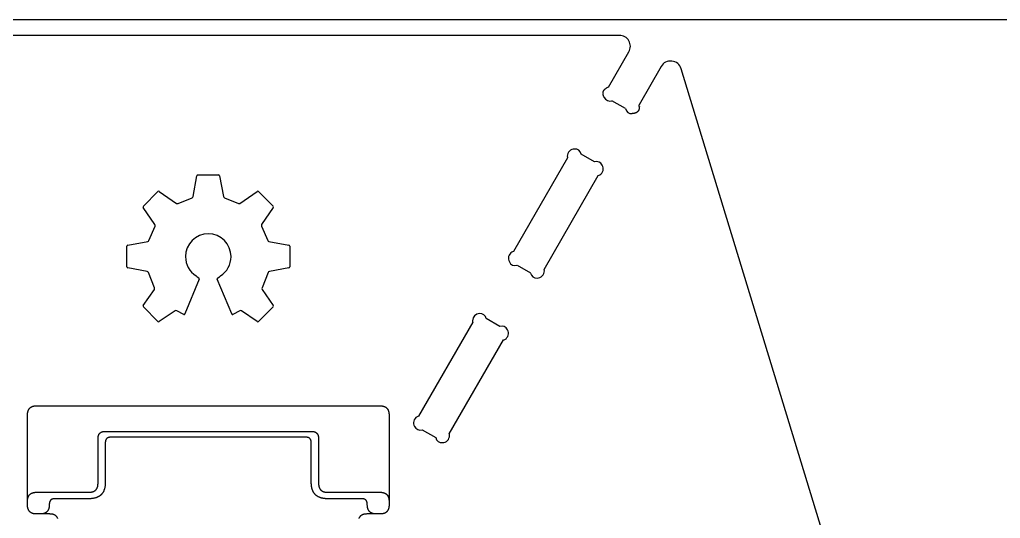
# Model space of a CAD drawing. Extents: x 0 to 2438, y 0 to 1220.
# Drawn here: x 1164 to 1705, y 945 to 1220 of the extents above; entities that cross this region are included whole.
import ezdxf

# ---------------------------------------------------------------- set-up
doc = ezdxf.new("R2010")
doc.units = 0
doc.header["$MEASUREMENT"] = 0
doc.layers.add('PROFILE_-_OUTSIDE', color=18, linetype='CONTINUOUS')

msp = doc.modelspace()

# ---------------------------------------------------------------- linework, layer by layer
at = {"layer": 'PROFILE_-_OUTSIDE', "color": 1}
msp.add_line((0, 1220), (2438, 1220), dxfattribs=at)
at = {"layer": 'PROFILE_-_OUTSIDE', "color": 18}
for p, q in [((1495.26, 1211.28), (1041.58, 1211.28)), ((1489.18, 1182.75), (1500.46, 1202.28)), ((1518.34, 1194.13), (1506.12, 1172.97)), ((1687.58, 674.51), (1529.27, 1192.89)), ((1498.67, 1170.98), (1491.17, 1175.3)), ((1211.58, 992.99), (1325.25, 992.99)), ((1207.58, 967.64), (1207.58, 988.99)), ((1329.25, 988.99), (1329.25, 967.64)), ((1207.58, 964.42), (1207.58, 967.64)), ((1329.25, 967.64), (1329.25, 964.42)), ((1173.68, 959.42), (1202.58, 959.42)), ((1334.25, 959.42), (1363.16, 959.42)), ((1168.68, 952.42), (1168.68, 954.42)), ((1368.16, 954.42), (1368.16, 952.42)), ((1180.93, 947.42), (1173.68, 947.42)), ((1363.16, 947.42), (1355.91, 947.42))]:
    msp.add_line(p, q, dxfattribs=at)
at = {"layer": 'PROFILE_-_OUTSIDE', "color": 30}
for p, q in [((1466.67, 1143.86), (1436.77, 1092.08)), ((1481.61, 1141.53), (1474.12, 1145.86)), ((1453.7, 1082.3), (1483.6, 1134.08)), ((1438.77, 1084.62), (1446.25, 1080.3)), ((1414.35, 1053.13), (1384.44, 1001.35)), ((1429.29, 1050.8), (1421.8, 1055.13)), ((1401.37, 991.57), (1431.28, 1043.36)), ((1386.44, 993.9), (1393.93, 989.57))]:
    msp.add_line(p, q, dxfattribs=at)
at = {"layer": 'PROFILE_-_OUTSIDE', "color": 5}
for p, q in [((1260.02, 1122.43), (1262.15, 1133.85)), ((1262.74, 1134.34), (1274.1, 1134.34)), ((1274.69, 1133.85), (1276.81, 1122.43)), ((1232.61, 1117.15), (1240.64, 1125.18)), ((1241.4, 1125.25), (1250.95, 1118.71)), ((1251.8, 1118.65), (1259.46, 1121.78)), ((1277.38, 1121.78), (1285.03, 1118.65)), ((1285.89, 1118.71), (1295.43, 1125.25)), ((1296.2, 1125.18), (1304.23, 1117.15)), ((1238.97, 1107.01), (1232.54, 1116.39)), ((1304.3, 1116.39), (1297.87, 1107.01)), ((1235.64, 1098.26), (1239.02, 1106.16)), ((1297.81, 1106.16), (1301.2, 1098.26)), ((1223.45, 1083.69), (1223.45, 1095.05)), ((1223.94, 1095.64), (1234.98, 1097.7)), ((1301.85, 1097.7), (1312.89, 1095.64)), ((1313.38, 1095.05), (1313.38, 1083.69)), ((1234.71, 1081.1), (1223.94, 1083.1)), ((1312.89, 1083.1), (1302.12, 1081.1)), ((1238.72, 1072.13), (1235.35, 1080.53)), ((1261.65, 1078.72), (1262.26, 1078.25)), ((1262.26, 1078.25), (1263.23, 1077.66)), ((1273.61, 1077.66), (1274.57, 1078.25)), ((1274.57, 1078.25), (1275.19, 1078.72)), ((1301.48, 1080.53), (1298.12, 1072.13)), ((1263.46, 1076.94), (1255.5, 1057.7)), ((1281.34, 1057.7), (1273.38, 1076.94)), ((1232.53, 1062.36), (1238.65, 1071.27)), ((1298.18, 1071.27), (1304.3, 1062.36)), ((1240.64, 1053.56), (1232.6, 1061.59)), ((1304.23, 1061.59), (1296.2, 1053.56)), ((1250.16, 1059.5), (1241.4, 1053.49)), ((1254.86, 1057.46), (1251, 1059.53)), ((1285.84, 1059.53), (1281.97, 1057.46)), ((1295.43, 1053.49), (1286.68, 1059.5)), ((1173.68, 1007.07), (1363.16, 1007.07)), ((1168.68, 952.42), (1168.68, 1002.07)), ((1368.16, 1002.07), (1368.16, 952.42)), ((1211.58, 986.74), (1211.58, 964.84)), ((1322.25, 989.74), (1214.58, 989.74)), ((1325.25, 964.84), (1325.25, 986.74)), ((1202.58, 955.84), (1183.68, 955.84)), ((1353.16, 955.84), (1334.25, 955.84)), ((1175.68, 947.42), (1173.68, 947.42)), ((1363.16, 947.42), (1361.16, 947.42))]:
    msp.add_line(p, q, dxfattribs=at)
at = {"layer": 'PROFILE_-_OUTSIDE', "color": 18}
for points in [[(1486.94, 1177.11), (1486.82, 1177.32), (1486.72, 1177.53), (1486.67, 1177.63), (1486.62, 1177.73), (1486.58, 1177.84), (1486.53, 1177.94), (1486.5, 1178.04), (1486.46, 1178.14), (1486.43, 1178.24), (1486.39, 1178.33), (1486.37, 1178.43), (1486.34, 1178.53), (1486.32, 1178.62), (1486.3, 1178.72), (1486.28, 1178.82), (1486.26, 1178.91), (1486.25, 1179), (1486.24, 1179.1), (1486.23, 1179.19), (1486.23, 1179.28), (1486.22, 1179.37), (1486.22, 1179.46), (1486.23, 1179.55), (1486.23, 1179.64), (1486.24, 1179.72), (1486.25, 1179.81), (1486.26, 1179.9), (1486.28, 1179.98), (1486.3, 1180.07), (1486.32, 1180.15), (1486.34, 1180.24), (1486.37, 1180.32), (1486.4, 1180.4), (1486.43, 1180.48), (1486.46, 1180.56), (1486.5, 1180.64), (1486.54, 1180.72), (1486.58, 1180.8), (1486.63, 1180.88), (1486.68, 1180.96), (1486.73, 1181.03), (1486.78, 1181.11), (1486.83, 1181.18), (1486.89, 1181.26), (1486.95, 1181.33), (1487.01, 1181.4), (1487.08, 1181.48), (1487.15, 1181.55), (1487.22, 1181.62), (1487.29, 1181.69), (1487.37, 1181.76), (1487.45, 1181.83), (1487.53, 1181.89), (1487.61, 1181.96), (1487.7, 1182.03), (1487.79, 1182.09), (1487.88, 1182.16), (1487.98, 1182.22), (1488.17, 1182.35), (1488.38, 1182.48)], [(1506.27, 1172.15), (1506.27, 1171.9), (1506.26, 1171.67), (1506.25, 1171.56), (1506.24, 1171.44), (1506.23, 1171.33), (1506.21, 1171.22), (1506.2, 1171.12), (1506.18, 1171.01), (1506.16, 1170.91), (1506.13, 1170.81), (1506.11, 1170.71), (1506.08, 1170.61), (1506.06, 1170.52), (1506.03, 1170.43), (1506, 1170.34), (1505.96, 1170.25), (1505.93, 1170.16), (1505.89, 1170.07), (1505.85, 1169.99), (1505.81, 1169.91), (1505.77, 1169.83), (1505.72, 1169.75), (1505.67, 1169.68), (1505.62, 1169.6), (1505.57, 1169.53), (1505.52, 1169.46), (1505.47, 1169.39), (1505.41, 1169.33), (1505.35, 1169.26), (1505.29, 1169.2), (1505.23, 1169.14), (1505.16, 1169.08), (1505.1, 1169.02), (1505.03, 1168.97), (1504.96, 1168.92), (1504.89, 1168.86), (1504.81, 1168.82), (1504.74, 1168.77), (1504.66, 1168.72), (1504.58, 1168.68), (1504.5, 1168.64), (1504.42, 1168.6), (1504.33, 1168.56), (1504.24, 1168.53), (1504.15, 1168.49), (1504.06, 1168.46), (1503.97, 1168.43), (1503.87, 1168.4), (1503.78, 1168.38), (1503.68, 1168.35), (1503.58, 1168.33), (1503.48, 1168.31), (1503.37, 1168.29), (1503.26, 1168.28), (1503.16, 1168.26), (1503.05, 1168.25), (1502.93, 1168.24), (1502.82, 1168.23), (1502.59, 1168.22), (1502.34, 1168.22)], [(1207.58, 988.99), (1207.59, 989.24), (1207.6, 989.47), (1207.61, 989.59), (1207.62, 989.7), (1207.63, 989.82), (1207.65, 989.93), (1207.66, 990.03), (1207.68, 990.14), (1207.7, 990.25), (1207.72, 990.35), (1207.75, 990.45), (1207.78, 990.55), (1207.8, 990.64), (1207.83, 990.74), (1207.87, 990.83), (1207.9, 990.92), (1207.94, 991.01), (1207.97, 991.1), (1208.01, 991.18), (1208.06, 991.27), (1208.1, 991.35), (1208.15, 991.43), (1208.19, 991.5), (1208.24, 991.58), (1208.3, 991.65), (1208.35, 991.72), (1208.41, 991.79), (1208.46, 991.86), (1208.52, 991.93), (1208.58, 991.99), (1208.65, 992.05), (1208.71, 992.11), (1208.78, 992.17), (1208.85, 992.22), (1208.92, 992.28), (1208.99, 992.33), (1209.07, 992.38), (1209.15, 992.43), (1209.23, 992.47), (1209.31, 992.52), (1209.39, 992.56), (1209.47, 992.6), (1209.56, 992.64), (1209.65, 992.67), (1209.74, 992.71), (1209.83, 992.74), (1209.93, 992.77), (1210.03, 992.8), (1210.12, 992.82), (1210.22, 992.85), (1210.33, 992.87), (1210.43, 992.89), (1210.54, 992.91), (1210.65, 992.93), (1210.76, 992.94), (1210.87, 992.95), (1210.98, 992.96), (1211.1, 992.97), (1211.34, 992.98), (1211.58, 992.99)], [(1325.25, 992.99), (1325.5, 992.98), (1325.74, 992.97), (1325.85, 992.96), (1325.97, 992.95), (1326.08, 992.94), (1326.19, 992.93), (1326.3, 992.91), (1326.41, 992.89), (1326.51, 992.87), (1326.61, 992.85), (1326.71, 992.82), (1326.81, 992.8), (1326.91, 992.77), (1327, 992.74), (1327.1, 992.71), (1327.19, 992.67), (1327.28, 992.64), (1327.36, 992.6), (1327.45, 992.56), (1327.53, 992.52), (1327.61, 992.47), (1327.69, 992.43), (1327.77, 992.38), (1327.84, 992.33), (1327.92, 992.28), (1327.99, 992.22), (1328.06, 992.17), (1328.12, 992.11), (1328.19, 992.05), (1328.25, 991.99), (1328.31, 991.93), (1328.37, 991.86), (1328.43, 991.79), (1328.49, 991.72), (1328.54, 991.65), (1328.59, 991.58), (1328.64, 991.5), (1328.69, 991.43), (1328.74, 991.35), (1328.78, 991.27), (1328.82, 991.18), (1328.86, 991.1), (1328.9, 991.01), (1328.94, 990.92), (1328.97, 990.83), (1329, 990.74), (1329.03, 990.64), (1329.06, 990.55), (1329.09, 990.45), (1329.11, 990.35), (1329.13, 990.25), (1329.16, 990.14), (1329.17, 990.03), (1329.19, 989.93), (1329.2, 989.82), (1329.22, 989.7), (1329.23, 989.59), (1329.24, 989.47), (1329.25, 989.24), (1329.25, 988.99)], [(1202.58, 959.42), (1202.89, 959.42), (1203.19, 959.44), (1203.33, 959.45), (1203.48, 959.46), (1203.62, 959.48), (1203.76, 959.5), (1203.89, 959.52), (1204.02, 959.54), (1204.16, 959.57), (1204.28, 959.59), (1204.41, 959.62), (1204.53, 959.66), (1204.65, 959.69), (1204.77, 959.73), (1204.89, 959.77), (1205, 959.81), (1205.11, 959.86), (1205.22, 959.91), (1205.33, 959.96), (1205.43, 960.01), (1205.53, 960.06), (1205.63, 960.12), (1205.73, 960.18), (1205.82, 960.24), (1205.91, 960.31), (1206, 960.37), (1206.09, 960.44), (1206.17, 960.52), (1206.25, 960.59), (1206.33, 960.67), (1206.41, 960.75), (1206.49, 960.83), (1206.56, 960.91), (1206.63, 961), (1206.69, 961.09), (1206.76, 961.18), (1206.82, 961.27), (1206.88, 961.37), (1206.94, 961.47), (1206.99, 961.57), (1207.05, 961.67), (1207.1, 961.78), (1207.14, 961.89), (1207.19, 962), (1207.23, 962.11), (1207.27, 962.23), (1207.31, 962.35), (1207.34, 962.47), (1207.38, 962.59), (1207.41, 962.72), (1207.44, 962.85), (1207.46, 962.98), (1207.49, 963.11), (1207.51, 963.25), (1207.52, 963.38), (1207.54, 963.52), (1207.55, 963.67), (1207.56, 963.81), (1207.58, 964.11), (1207.58, 964.42)], [(1329.25, 964.42), (1329.26, 964.11), (1329.27, 963.81), (1329.28, 963.67), (1329.3, 963.52), (1329.31, 963.38), (1329.33, 963.25), (1329.35, 963.11), (1329.37, 962.98), (1329.4, 962.85), (1329.43, 962.72), (1329.46, 962.59), (1329.49, 962.47), (1329.53, 962.35), (1329.57, 962.23), (1329.61, 962.11), (1329.65, 962), (1329.69, 961.89), (1329.74, 961.78), (1329.79, 961.67), (1329.84, 961.57), (1329.9, 961.47), (1329.96, 961.37), (1330.02, 961.27), (1330.08, 961.18), (1330.14, 961.09), (1330.21, 961), (1330.28, 960.91), (1330.35, 960.83), (1330.43, 960.75), (1330.5, 960.67), (1330.58, 960.59), (1330.66, 960.52), (1330.75, 960.44), (1330.83, 960.37), (1330.92, 960.31), (1331.02, 960.24), (1331.11, 960.18), (1331.21, 960.12), (1331.3, 960.06), (1331.41, 960.01), (1331.51, 959.96), (1331.62, 959.91), (1331.72, 959.86), (1331.84, 959.81), (1331.95, 959.77), (1332.07, 959.73), (1332.18, 959.69), (1332.3, 959.66), (1332.43, 959.62), (1332.55, 959.59), (1332.68, 959.57), (1332.81, 959.54), (1332.95, 959.52), (1333.08, 959.5), (1333.22, 959.48), (1333.36, 959.46), (1333.5, 959.45), (1333.65, 959.44), (1333.95, 959.42), (1334.25, 959.42)], [(1168.68, 954.42), (1168.68, 954.73), (1168.7, 955.02), (1168.71, 955.17), (1168.72, 955.31), (1168.74, 955.45), (1168.75, 955.59), (1168.78, 955.73), (1168.8, 955.86), (1168.82, 955.99), (1168.85, 956.12), (1168.88, 956.24), (1168.92, 956.37), (1168.95, 956.49), (1168.99, 956.61), (1169.03, 956.72), (1169.07, 956.83), (1169.12, 956.95), (1169.17, 957.05), (1169.22, 957.16), (1169.27, 957.26), (1169.32, 957.37), (1169.38, 957.46), (1169.44, 957.56), (1169.5, 957.66), (1169.57, 957.75), (1169.63, 957.84), (1169.7, 957.92), (1169.78, 958.01), (1169.85, 958.09), (1169.93, 958.17), (1170.01, 958.24), (1170.09, 958.32), (1170.17, 958.39), (1170.26, 958.46), (1170.35, 958.53), (1170.44, 958.59), (1170.53, 958.65), (1170.63, 958.71), (1170.73, 958.77), (1170.83, 958.83), (1170.93, 958.88), (1171.04, 958.93), (1171.15, 958.98), (1171.26, 959.02), (1171.37, 959.07), (1171.49, 959.11), (1171.61, 959.14), (1171.73, 959.18), (1171.85, 959.21), (1171.98, 959.24), (1172.11, 959.27), (1172.24, 959.3), (1172.37, 959.32), (1172.51, 959.34), (1172.64, 959.36), (1172.78, 959.37), (1172.93, 959.39), (1173.07, 959.4), (1173.37, 959.41), (1173.68, 959.42)], [(1363.16, 959.42), (1363.47, 959.41), (1363.77, 959.4), (1363.91, 959.39), (1364.05, 959.37), (1364.19, 959.36), (1364.33, 959.34), (1364.47, 959.32), (1364.6, 959.3), (1364.73, 959.27), (1364.86, 959.24), (1364.98, 959.21), (1365.11, 959.18), (1365.23, 959.14), (1365.35, 959.11), (1365.46, 959.07), (1365.58, 959.02), (1365.69, 958.98), (1365.8, 958.93), (1365.9, 958.88), (1366.01, 958.83), (1366.11, 958.77), (1366.21, 958.71), (1366.3, 958.65), (1366.4, 958.59), (1366.49, 958.53), (1366.58, 958.46), (1366.66, 958.39), (1366.75, 958.32), (1366.83, 958.24), (1366.91, 958.17), (1366.99, 958.09), (1367.06, 958.01), (1367.13, 957.92), (1367.2, 957.84), (1367.27, 957.75), (1367.33, 957.66), (1367.4, 957.56), (1367.46, 957.46), (1367.51, 957.37), (1367.57, 957.26), (1367.62, 957.16), (1367.67, 957.05), (1367.72, 956.95), (1367.76, 956.83), (1367.81, 956.72), (1367.85, 956.61), (1367.89, 956.49), (1367.92, 956.37), (1367.95, 956.24), (1367.98, 956.12), (1368.01, 955.99), (1368.04, 955.86), (1368.06, 955.73), (1368.08, 955.59), (1368.1, 955.45), (1368.12, 955.31), (1368.13, 955.17), (1368.14, 955.02), (1368.16, 954.73), (1368.16, 954.42)], [(1173.68, 947.42), (1173.37, 947.42), (1173.07, 947.44), (1172.93, 947.45), (1172.78, 947.46), (1172.64, 947.48), (1172.51, 947.5), (1172.37, 947.52), (1172.24, 947.54), (1172.11, 947.57), (1171.98, 947.59), (1171.85, 947.62), (1171.73, 947.66), (1171.61, 947.69), (1171.49, 947.73), (1171.37, 947.77), (1171.26, 947.81), (1171.15, 947.86), (1171.04, 947.91), (1170.93, 947.96), (1170.83, 948.01), (1170.73, 948.06), (1170.63, 948.12), (1170.53, 948.18), (1170.44, 948.24), (1170.35, 948.31), (1170.26, 948.37), (1170.17, 948.44), (1170.09, 948.52), (1170.01, 948.59), (1169.93, 948.67), (1169.85, 948.75), (1169.78, 948.83), (1169.7, 948.91), (1169.63, 949), (1169.57, 949.09), (1169.5, 949.18), (1169.44, 949.27), (1169.38, 949.37), (1169.32, 949.47), (1169.27, 949.57), (1169.22, 949.67), (1169.17, 949.78), (1169.12, 949.89), (1169.07, 950), (1169.03, 950.11), (1168.99, 950.23), (1168.95, 950.35), (1168.92, 950.47), (1168.88, 950.59), (1168.85, 950.72), (1168.82, 950.85), (1168.8, 950.98), (1168.78, 951.11), (1168.75, 951.25), (1168.74, 951.38), (1168.72, 951.52), (1168.71, 951.67), (1168.7, 951.81), (1168.68, 952.11), (1168.68, 952.42)], [(1185.36, 944.93), (1185.32, 945.04), (1185.27, 945.14), (1185.22, 945.24), (1185.17, 945.34), (1185.12, 945.44), (1185.07, 945.54), (1185.01, 945.63), (1184.95, 945.72), (1184.89, 945.81), (1184.82, 945.89), (1184.75, 945.98), (1184.69, 946.06), (1184.61, 946.14), (1184.54, 946.21), (1184.46, 946.29), (1184.38, 946.36), (1184.3, 946.43), (1184.22, 946.5), (1184.13, 946.56), (1184.05, 946.62), (1183.96, 946.68), (1183.86, 946.74), (1183.77, 946.8), (1183.67, 946.85), (1183.57, 946.9), (1183.47, 946.95), (1183.36, 946.99), (1183.26, 947.04), (1183.15, 947.08), (1183.04, 947.12), (1182.92, 947.15), (1182.8, 947.19), (1182.69, 947.22), (1182.57, 947.25), (1182.44, 947.28), (1182.32, 947.3), (1182.19, 947.32), (1182.06, 947.34), (1181.92, 947.36), (1181.79, 947.38), (1181.65, 947.39), (1181.51, 947.4), (1181.23, 947.41), (1180.93, 947.42)], [(1355.91, 947.42), (1355.61, 947.41), (1355.32, 947.4), (1355.18, 947.39), (1355.05, 947.38), (1354.91, 947.36), (1354.78, 947.34), (1354.65, 947.32), (1354.52, 947.3), (1354.39, 947.28), (1354.27, 947.25), (1354.15, 947.22), (1354.03, 947.19), (1353.92, 947.15), (1353.8, 947.12), (1353.69, 947.08), (1353.58, 947.04), (1353.47, 946.99), (1353.37, 946.95), (1353.27, 946.9), (1353.17, 946.85), (1353.07, 946.8), (1352.97, 946.74), (1352.88, 946.68), (1352.79, 946.62), (1352.7, 946.56), (1352.62, 946.5), (1352.53, 946.43), (1352.45, 946.36), (1352.37, 946.29), (1352.3, 946.21), (1352.22, 946.14), (1352.15, 946.06), (1352.08, 945.98), (1352.02, 945.89), (1351.95, 945.81), (1351.89, 945.72), (1351.83, 945.63), (1351.77, 945.54), (1351.72, 945.44), (1351.66, 945.34), (1351.61, 945.24), (1351.56, 945.14), (1351.52, 945.04), (1351.47, 944.93)], [(1368.16, 952.42), (1368.16, 952.11), (1368.14, 951.81), (1368.13, 951.67), (1368.12, 951.52), (1368.1, 951.38), (1368.08, 951.25), (1368.06, 951.11), (1368.04, 950.98), (1368.01, 950.85), (1367.98, 950.72), (1367.95, 950.59), (1367.92, 950.47), (1367.89, 950.35), (1367.85, 950.23), (1367.81, 950.11), (1367.76, 950), (1367.72, 949.89), (1367.67, 949.78), (1367.62, 949.67), (1367.57, 949.57), (1367.51, 949.47), (1367.46, 949.37), (1367.4, 949.27), (1367.33, 949.18), (1367.27, 949.09), (1367.2, 949), (1367.13, 948.91), (1367.06, 948.83), (1366.99, 948.75), (1366.91, 948.67), (1366.83, 948.59), (1366.75, 948.52), (1366.66, 948.44), (1366.58, 948.37), (1366.49, 948.31), (1366.4, 948.24), (1366.3, 948.18), (1366.21, 948.12), (1366.11, 948.06), (1366.01, 948.01), (1365.9, 947.96), (1365.8, 947.91), (1365.69, 947.86), (1365.58, 947.81), (1365.46, 947.77), (1365.35, 947.73), (1365.23, 947.69), (1365.11, 947.66), (1364.98, 947.62), (1364.86, 947.59), (1364.73, 947.57), (1364.6, 947.54), (1364.47, 947.52), (1364.33, 947.5), (1364.19, 947.48), (1364.05, 947.46), (1363.91, 947.45), (1363.77, 947.44), (1363.47, 947.42), (1363.16, 947.42)]]:
    msp.add_lwpolyline(points, dxfattribs=at)
at = {"layer": 'PROFILE_-_OUTSIDE', "color": 5}
for points in [[(1168.68, 1002.07), (1168.68, 1002.38), (1168.7, 1002.68), (1168.71, 1002.82), (1168.72, 1002.96), (1168.74, 1003.1), (1168.75, 1003.24), (1168.78, 1003.38), (1168.8, 1003.51), (1168.82, 1003.64), (1168.85, 1003.77), (1168.88, 1003.89), (1168.92, 1004.02), (1168.95, 1004.14), (1168.99, 1004.26), (1169.03, 1004.37), (1169.07, 1004.49), (1169.12, 1004.6), (1169.17, 1004.71), (1169.22, 1004.81), (1169.27, 1004.92), (1169.32, 1005.02), (1169.38, 1005.12), (1169.44, 1005.21), (1169.5, 1005.31), (1169.57, 1005.4), (1169.63, 1005.49), (1169.7, 1005.57), (1169.78, 1005.66), (1169.85, 1005.74), (1169.93, 1005.82), (1170.01, 1005.9), (1170.09, 1005.97), (1170.17, 1006.04), (1170.26, 1006.11), (1170.35, 1006.18), (1170.44, 1006.24), (1170.53, 1006.31), (1170.63, 1006.37), (1170.73, 1006.42), (1170.83, 1006.48), (1170.93, 1006.53), (1171.04, 1006.58), (1171.15, 1006.63), (1171.26, 1006.67), (1171.37, 1006.72), (1171.49, 1006.76), (1171.61, 1006.8), (1171.73, 1006.83), (1171.85, 1006.86), (1171.98, 1006.89), (1172.11, 1006.92), (1172.24, 1006.95), (1172.37, 1006.97), (1172.51, 1006.99), (1172.64, 1007.01), (1172.78, 1007.03), (1172.93, 1007.04), (1173.07, 1007.05), (1173.37, 1007.07), (1173.68, 1007.07)], [(1363.16, 1007.07), (1363.47, 1007.07), (1363.77, 1007.05), (1363.91, 1007.04), (1364.05, 1007.03), (1364.19, 1007.01), (1364.33, 1006.99), (1364.47, 1006.97), (1364.6, 1006.95), (1364.73, 1006.92), (1364.86, 1006.89), (1364.98, 1006.86), (1365.11, 1006.83), (1365.23, 1006.8), (1365.35, 1006.76), (1365.46, 1006.72), (1365.58, 1006.67), (1365.69, 1006.63), (1365.8, 1006.58), (1365.9, 1006.53), (1366.01, 1006.48), (1366.11, 1006.42), (1366.21, 1006.37), (1366.3, 1006.31), (1366.4, 1006.24), (1366.49, 1006.18), (1366.58, 1006.11), (1366.66, 1006.04), (1366.75, 1005.97), (1366.83, 1005.9), (1366.91, 1005.82), (1366.99, 1005.74), (1367.06, 1005.66), (1367.13, 1005.57), (1367.2, 1005.49), (1367.27, 1005.4), (1367.33, 1005.31), (1367.4, 1005.21), (1367.46, 1005.12), (1367.51, 1005.02), (1367.57, 1004.92), (1367.62, 1004.81), (1367.67, 1004.71), (1367.72, 1004.6), (1367.76, 1004.49), (1367.81, 1004.37), (1367.85, 1004.26), (1367.89, 1004.14), (1367.92, 1004.02), (1367.95, 1003.89), (1367.98, 1003.77), (1368.01, 1003.64), (1368.04, 1003.51), (1368.06, 1003.38), (1368.08, 1003.24), (1368.1, 1003.1), (1368.12, 1002.96), (1368.13, 1002.82), (1368.14, 1002.68), (1368.16, 1002.38), (1368.16, 1002.07)], [(1214.58, 989.74), (1214.4, 989.74), (1214.22, 989.73), (1214.13, 989.73), (1214.05, 989.72), (1213.96, 989.71), (1213.88, 989.7), (1213.8, 989.68), (1213.72, 989.67), (1213.64, 989.66), (1213.56, 989.64), (1213.49, 989.62), (1213.42, 989.6), (1213.34, 989.58), (1213.27, 989.56), (1213.2, 989.53), (1213.13, 989.51), (1213.07, 989.48), (1213, 989.45), (1212.94, 989.42), (1212.88, 989.39), (1212.82, 989.36), (1212.76, 989.32), (1212.7, 989.29), (1212.64, 989.25), (1212.59, 989.21), (1212.53, 989.17), (1212.48, 989.13), (1212.43, 989.08), (1212.38, 989.04), (1212.33, 988.99), (1212.29, 988.95), (1212.24, 988.9), (1212.2, 988.85), (1212.16, 988.79), (1212.12, 988.74), (1212.08, 988.69), (1212.04, 988.63), (1212.01, 988.57), (1211.97, 988.51), (1211.94, 988.45), (1211.91, 988.39), (1211.88, 988.33), (1211.85, 988.26), (1211.82, 988.19), (1211.8, 988.13), (1211.77, 988.06), (1211.75, 987.99), (1211.73, 987.91), (1211.71, 987.84), (1211.69, 987.76), (1211.67, 987.69), (1211.66, 987.61), (1211.64, 987.53), (1211.63, 987.45), (1211.62, 987.36), (1211.61, 987.28), (1211.6, 987.19), (1211.6, 987.11), (1211.59, 986.93), (1211.58, 986.74)], [(1325.25, 986.74), (1325.25, 986.93), (1325.24, 987.11), (1325.23, 987.19), (1325.23, 987.28), (1325.22, 987.36), (1325.21, 987.45), (1325.19, 987.53), (1325.18, 987.61), (1325.16, 987.69), (1325.15, 987.76), (1325.13, 987.84), (1325.11, 987.91), (1325.09, 987.99), (1325.07, 988.06), (1325.04, 988.13), (1325.02, 988.19), (1324.99, 988.26), (1324.96, 988.33), (1324.93, 988.39), (1324.9, 988.45), (1324.87, 988.51), (1324.83, 988.57), (1324.8, 988.63), (1324.76, 988.69), (1324.72, 988.74), (1324.68, 988.79), (1324.64, 988.85), (1324.59, 988.9), (1324.55, 988.95), (1324.5, 988.99), (1324.46, 989.04), (1324.41, 989.08), (1324.36, 989.13), (1324.3, 989.17), (1324.25, 989.21), (1324.2, 989.25), (1324.14, 989.29), (1324.08, 989.32), (1324.02, 989.36), (1323.96, 989.39), (1323.9, 989.42), (1323.83, 989.45), (1323.77, 989.48), (1323.7, 989.51), (1323.64, 989.53), (1323.57, 989.56), (1323.49, 989.58), (1323.42, 989.6), (1323.35, 989.62), (1323.27, 989.64), (1323.2, 989.66), (1323.12, 989.67), (1323.04, 989.68), (1322.96, 989.7), (1322.87, 989.71), (1322.79, 989.72), (1322.7, 989.73), (1322.62, 989.73), (1322.44, 989.74), (1322.25, 989.74)], [(1211.58, 964.84), (1211.58, 964.28), (1211.55, 963.75), (1211.53, 963.49), (1211.51, 963.23), (1211.48, 962.98), (1211.44, 962.73), (1211.41, 962.49), (1211.36, 962.25), (1211.32, 962.01), (1211.27, 961.78), (1211.21, 961.55), (1211.15, 961.33), (1211.09, 961.11), (1211.02, 960.9), (1210.95, 960.69), (1210.87, 960.49), (1210.79, 960.29), (1210.71, 960.09), (1210.62, 959.9), (1210.52, 959.71), (1210.42, 959.53), (1210.32, 959.35), (1210.21, 959.18), (1210.1, 959.01), (1209.98, 958.85), (1209.86, 958.69), (1209.74, 958.53), (1209.61, 958.38), (1209.47, 958.23), (1209.33, 958.09), (1209.19, 957.95), (1209.04, 957.82), (1208.89, 957.69), (1208.74, 957.56), (1208.58, 957.44), (1208.41, 957.32), (1208.24, 957.21), (1208.07, 957.1), (1207.89, 957), (1207.71, 956.9), (1207.52, 956.81), (1207.33, 956.72), (1207.13, 956.63), (1206.93, 956.55), (1206.73, 956.47), (1206.52, 956.4), (1206.31, 956.33), (1206.09, 956.27), (1205.87, 956.21), (1205.64, 956.16), (1205.41, 956.1), (1205.18, 956.06), (1204.94, 956.02), (1204.69, 955.98), (1204.45, 955.95), (1204.19, 955.92), (1203.94, 955.89), (1203.67, 955.87), (1203.14, 955.85), (1202.58, 955.84)], [(1334.25, 955.84), (1333.7, 955.85), (1333.16, 955.87), (1332.9, 955.89), (1332.64, 955.92), (1332.39, 955.95), (1332.14, 955.98), (1331.9, 956.02), (1331.66, 956.06), (1331.42, 956.1), (1331.19, 956.16), (1330.97, 956.21), (1330.75, 956.27), (1330.53, 956.33), (1330.32, 956.4), (1330.11, 956.47), (1329.9, 956.55), (1329.7, 956.63), (1329.51, 956.72), (1329.32, 956.81), (1329.13, 956.9), (1328.95, 957), (1328.77, 957.1), (1328.6, 957.21), (1328.43, 957.32), (1328.26, 957.44), (1328.1, 957.56), (1327.94, 957.69), (1327.79, 957.82), (1327.65, 957.95), (1327.5, 958.09), (1327.36, 958.23), (1327.23, 958.38), (1327.1, 958.53), (1326.98, 958.69), (1326.85, 958.85), (1326.74, 959.01), (1326.63, 959.18), (1326.52, 959.35), (1326.42, 959.53), (1326.32, 959.71), (1326.22, 959.9), (1326.13, 960.09), (1326.05, 960.29), (1325.96, 960.49), (1325.89, 960.69), (1325.82, 960.9), (1325.75, 961.11), (1325.68, 961.33), (1325.62, 961.55), (1325.57, 961.78), (1325.52, 962.01), (1325.47, 962.25), (1325.43, 962.49), (1325.39, 962.73), (1325.36, 962.98), (1325.33, 963.23), (1325.31, 963.49), (1325.29, 963.75), (1325.26, 964.28), (1325.25, 964.84)], [(1180.68, 952.63), (1180.67, 952.31), (1180.66, 952), (1180.65, 951.85), (1180.63, 951.7), (1180.62, 951.55), (1180.6, 951.41), (1180.58, 951.27), (1180.55, 951.13), (1180.53, 950.99), (1180.5, 950.86), (1180.47, 950.73), (1180.44, 950.6), (1180.4, 950.47), (1180.36, 950.35), (1180.32, 950.23), (1180.28, 950.11), (1180.24, 949.99), (1180.19, 949.88), (1180.14, 949.77), (1180.09, 949.66), (1180.03, 949.56), (1179.97, 949.45), (1179.91, 949.35), (1179.85, 949.25), (1179.79, 949.16), (1179.72, 949.07), (1179.65, 948.98), (1179.58, 948.89), (1179.5, 948.8), (1179.43, 948.72), (1179.35, 948.64), (1179.27, 948.56), (1179.18, 948.49), (1179.09, 948.42), (1179.01, 948.35), (1178.91, 948.28), (1178.82, 948.21), (1178.72, 948.15), (1178.63, 948.09), (1178.52, 948.03), (1178.42, 947.98), (1178.31, 947.93), (1178.21, 947.88), (1178.09, 947.83), (1177.98, 947.79), (1177.86, 947.74), (1177.75, 947.7), (1177.63, 947.67), (1177.5, 947.63), (1177.38, 947.6), (1177.25, 947.57), (1177.12, 947.54), (1176.98, 947.52), (1176.85, 947.5), (1176.71, 947.48), (1176.57, 947.46), (1176.43, 947.45), (1176.28, 947.44), (1176.13, 947.43), (1175.98, 947.42), (1175.68, 947.42)], [(1183.68, 955.84), (1183.49, 955.84), (1183.4, 955.83), (1183.31, 955.83), (1183.23, 955.82), (1183.14, 955.81), (1183.06, 955.8), (1182.97, 955.79), (1182.89, 955.78), (1182.81, 955.76), (1182.73, 955.74), (1182.66, 955.73), (1182.58, 955.71), (1182.51, 955.69), (1182.44, 955.66), (1182.36, 955.64), (1182.29, 955.61), (1182.23, 955.58), (1182.16, 955.56), (1182.09, 955.53), (1182.03, 955.49), (1181.97, 955.46), (1181.91, 955.42), (1181.85, 955.39), (1181.79, 955.35), (1181.73, 955.31), (1181.68, 955.27), (1181.63, 955.22), (1181.57, 955.18), (1181.52, 955.13), (1181.47, 955.09), (1181.43, 955.04), (1181.38, 954.99), (1181.34, 954.93), (1181.29, 954.88), (1181.25, 954.82), (1181.21, 954.77), (1181.17, 954.71), (1181.13, 954.65), (1181.1, 954.58), (1181.06, 954.52), (1181.03, 954.46), (1181, 954.39), (1180.97, 954.32), (1180.94, 954.25), (1180.91, 954.18), (1180.89, 954.11), (1180.86, 954.03), (1180.84, 953.96), (1180.82, 953.88), (1180.8, 953.8), (1180.78, 953.72), (1180.77, 953.64), (1180.75, 953.55), (1180.74, 953.47), (1180.72, 953.38), (1180.71, 953.29), (1180.7, 953.2), (1180.69, 953.02), (1180.68, 952.83), (1180.68, 952.63)], [(1356.16, 952.63), (1356.16, 952.83), (1356.15, 953.02), (1356.13, 953.2), (1356.12, 953.29), (1356.11, 953.38), (1356.1, 953.47), (1356.09, 953.55), (1356.07, 953.64), (1356.05, 953.72), (1356.04, 953.8), (1356.02, 953.88), (1356, 953.96), (1355.97, 954.03), (1355.95, 954.11), (1355.92, 954.18), (1355.9, 954.25), (1355.87, 954.32), (1355.84, 954.39), (1355.81, 954.46), (1355.77, 954.52), (1355.74, 954.58), (1355.7, 954.65), (1355.66, 954.71), (1355.63, 954.77), (1355.59, 954.82), (1355.54, 954.88), (1355.5, 954.93), (1355.46, 954.99), (1355.41, 955.04), (1355.36, 955.09), (1355.31, 955.13), (1355.26, 955.18), (1355.21, 955.22), (1355.16, 955.27), (1355.1, 955.31), (1355.05, 955.35), (1354.99, 955.39), (1354.93, 955.42), (1354.87, 955.46), (1354.81, 955.49), (1354.74, 955.53), (1354.68, 955.56), (1354.61, 955.58), (1354.54, 955.61), (1354.47, 955.64), (1354.4, 955.66), (1354.33, 955.69), (1354.25, 955.71), (1354.18, 955.73), (1354.1, 955.74), (1354.02, 955.76), (1353.94, 955.78), (1353.86, 955.79), (1353.78, 955.8), (1353.7, 955.81), (1353.61, 955.82), (1353.52, 955.83), (1353.43, 955.83), (1353.34, 955.84), (1353.16, 955.84)], [(1361.16, 947.42), (1360.85, 947.42), (1360.7, 947.43), (1360.55, 947.44), (1360.41, 947.45), (1360.27, 947.46), (1360.13, 947.48), (1359.99, 947.5), (1359.85, 947.52), (1359.72, 947.54), (1359.59, 947.57), (1359.46, 947.6), (1359.33, 947.63), (1359.21, 947.67), (1359.09, 947.7), (1358.97, 947.74), (1358.86, 947.79), (1358.74, 947.83), (1358.63, 947.88), (1358.52, 947.93), (1358.42, 947.98), (1358.31, 948.03), (1358.21, 948.09), (1358.11, 948.15), (1358.02, 948.21), (1357.92, 948.28), (1357.83, 948.35), (1357.74, 948.42), (1357.66, 948.49), (1357.57, 948.56), (1357.49, 948.64), (1357.41, 948.72), (1357.33, 948.8), (1357.26, 948.89), (1357.19, 948.98), (1357.12, 949.07), (1357.05, 949.16), (1356.99, 949.25), (1356.92, 949.35), (1356.86, 949.45), (1356.81, 949.56), (1356.75, 949.66), (1356.7, 949.77), (1356.65, 949.88), (1356.6, 949.99), (1356.56, 950.11), (1356.51, 950.23), (1356.47, 950.35), (1356.43, 950.47), (1356.4, 950.6), (1356.37, 950.73), (1356.34, 950.86), (1356.31, 950.99), (1356.28, 951.13), (1356.26, 951.27), (1356.24, 951.41), (1356.22, 951.55), (1356.2, 951.7), (1356.19, 951.85), (1356.18, 952), (1356.16, 952.31), (1356.16, 952.63)], [(1173.68, 947.42), (1173.37, 947.42), (1173.07, 947.44), (1172.93, 947.45), (1172.78, 947.46), (1172.64, 947.48), (1172.51, 947.5), (1172.37, 947.52), (1172.24, 947.54), (1172.11, 947.57), (1171.98, 947.59), (1171.85, 947.62), (1171.73, 947.66), (1171.61, 947.69), (1171.49, 947.73), (1171.37, 947.77), (1171.26, 947.81), (1171.15, 947.86), (1171.04, 947.91), (1170.93, 947.96), (1170.83, 948.01), (1170.73, 948.06), (1170.63, 948.12), (1170.53, 948.18), (1170.44, 948.24), (1170.35, 948.31), (1170.26, 948.37), (1170.17, 948.44), (1170.09, 948.52), (1170.01, 948.59), (1169.93, 948.67), (1169.85, 948.75), (1169.78, 948.83), (1169.7, 948.91), (1169.63, 949), (1169.57, 949.09), (1169.5, 949.18), (1169.44, 949.27), (1169.38, 949.37), (1169.32, 949.47), (1169.27, 949.57), (1169.22, 949.67), (1169.17, 949.78), (1169.12, 949.89), (1169.07, 950), (1169.03, 950.11), (1168.99, 950.23), (1168.95, 950.35), (1168.92, 950.47), (1168.88, 950.59), (1168.85, 950.72), (1168.82, 950.85), (1168.8, 950.98), (1168.78, 951.11), (1168.75, 951.25), (1168.74, 951.38), (1168.72, 951.52), (1168.71, 951.67), (1168.7, 951.81), (1168.68, 952.11), (1168.68, 952.42)], [(1368.16, 952.42), (1368.16, 952.11), (1368.14, 951.81), (1368.13, 951.67), (1368.12, 951.52), (1368.1, 951.38), (1368.08, 951.25), (1368.06, 951.11), (1368.04, 950.98), (1368.01, 950.85), (1367.98, 950.72), (1367.95, 950.59), (1367.92, 950.47), (1367.89, 950.35), (1367.85, 950.23), (1367.81, 950.11), (1367.76, 950), (1367.72, 949.89), (1367.67, 949.78), (1367.62, 949.67), (1367.57, 949.57), (1367.51, 949.47), (1367.46, 949.37), (1367.4, 949.27), (1367.33, 949.18), (1367.27, 949.09), (1367.2, 949), (1367.13, 948.91), (1367.06, 948.83), (1366.99, 948.75), (1366.91, 948.67), (1366.83, 948.59), (1366.75, 948.52), (1366.66, 948.44), (1366.58, 948.37), (1366.49, 948.31), (1366.4, 948.24), (1366.3, 948.18), (1366.21, 948.12), (1366.11, 948.06), (1366.01, 948.01), (1365.9, 947.96), (1365.8, 947.91), (1365.69, 947.86), (1365.58, 947.81), (1365.46, 947.77), (1365.35, 947.73), (1365.23, 947.69), (1365.11, 947.66), (1364.98, 947.62), (1364.86, 947.59), (1364.73, 947.57), (1364.6, 947.54), (1364.47, 947.52), (1364.33, 947.5), (1364.19, 947.48), (1364.05, 947.46), (1363.91, 947.45), (1363.77, 947.44), (1363.47, 947.42), (1363.16, 947.42)]]:
    msp.add_lwpolyline(points, dxfattribs=at)
at = {"layer": 'PROFILE_-_OUTSIDE', "color": 18}
for centre, radius, start, end in [((1495.48, 1205.65), 5.63, 27.7975, 92.2037), ((1495.69, 1205.28), 5.63, 327.8118, 32.2016), ((1523.29, 1191.61), 5.56, 80.4467, 153.0516), ((1523.88, 1191.55), 5.56, 13.9383, 86.5497), ((1489.34, 1180.96), 1.79, 95.189, 122.4435), ((1490.03, 1178.47), 3.37, 203.8935, 289.8456), ((1501.99, 1171.57), 3.37, 190.1859, 276.074), ((1504.4, 1172.22), 1.87, 357.6015, 23.4506)]:
    msp.add_arc(centre, radius, start, end, dxfattribs=at)
at = {"layer": 'PROFILE_-_OUTSIDE', "color": 30}
for centre, radius, start, end in [((1470.44, 1144.68), 3.93, 89.9817, 179.9916), ((1470.8, 1145.26), 3.37, 10.1791, 96.0621), ((1468.37, 1144.61), 1.85, 177.5779, 203.7796), ((1482.75, 1138.36), 3.37, 23.8915, 109.8434), ((1482.44, 1137.76), 3.93, 299.9862, 29.9822), ((1483.43, 1135.89), 1.82, 275.5388, 302.3777), ((1437.94, 1088.39), 3.93, 120.0068, 210.0047), ((1436.98, 1090.22), 1.87, 96.5184, 122.3866), ((1437.62, 1087.8), 3.37, 203.9312, 289.8063), ((1449.57, 1080.89), 3.37, 190.1544, 276.1015), ((1449.93, 1081.47), 3.93, 270.0074, 0.008), ((1452.07, 1081.55), 1.79, 357.5275, 24.8736), ((1418.12, 1053.96), 3.93, 89.9887, 179.9771), ((1418.48, 1054.53), 3.37, 10.1788, 96.0642), ((1416.04, 1053.88), 1.85, 177.6024, 203.845), ((1430.43, 1047.63), 3.37, 23.8975, 109.8373), ((1430.11, 1047.03), 3.93, 299.9851, 29.983), ((1431.1, 1045.16), 1.81, 275.5008, 302.4051), ((1384.66, 999.48), 1.88, 96.5566, 122.3672), ((1385.62, 997.67), 3.93, 120.0113, 210.005), ((1385.3, 997.07), 3.37, 203.9287, 289.8066), ((1397.61, 990.74), 3.93, 270.0042, 0.0125), ((1399.75, 990.82), 1.79, 357.5176, 24.8882), ((1397.25, 990.17), 3.37, 190.1531, 276.1013)]:
    msp.add_arc(centre, radius, start, end, dxfattribs=at)
at = {"layer": 'PROFILE_-_OUTSIDE', "color": 5}
for centre, radius, start, end in [((1262.76, 1133.71), 0.624, 91.86, 167.6025), ((1274.08, 1133.71), 0.625, 12.4654, 88.0721), ((1241.07, 1124.73), 0.622, 57.3612, 133.219), ((1259.11, 1122.65), 0.936, 291.608, 346.1553), ((1277.72, 1122.65), 0.933, 193.7708, 248.5266), ((1295.77, 1124.73), 0.624, 46.8238, 122.6107), ((1233.06, 1116.72), 0.627, 136.9884, 212.3935), ((1251.43, 1119.51), 0.943, 238.7347, 293.0283), ((1285.4, 1119.51), 0.942, 246.9653, 301.2705), ((1303.77, 1116.72), 0.625, 327.4974, 43.1207), ((1238.19, 1106.53), 0.918, 335.8206, 31.3717), ((1298.65, 1106.53), 0.92, 148.7174, 204.132), ((1268.42, 1089.31), 12.57, 90.0018, 180.0014), ((1268.42, 1089.31), 12.57, 0.003, 90.0002), ((1224.08, 1095.03), 0.625, 102.5319, 178.0799), ((1234.76, 1098.62), 0.95, 283.7482, 337.6808), ((1302.08, 1098.62), 0.948, 202.2599, 256.3292), ((1312.76, 1095.03), 0.625, 1.861, 77.5272), ((1268.4, 1089.3), 12.55, 179.9772, 237.4519), ((1268.43, 1089.3), 12.55, 302.5466, 0.0189), ((1224.08, 1083.71), 0.624, 181.804, 257.5869), ((1312.76, 1083.71), 0.624, 282.3816, 358.1897), ((1234.5, 1080.21), 0.911, 20.537, 76.4123), ((1262.9, 1077.16), 0.604, 339.2096, 56.6971), ((1273.94, 1077.16), 0.602, 123.0911, 200.9514), ((1302.34, 1080.21), 0.913, 103.6225, 159.4045), ((1237.85, 1071.76), 0.944, 328.7015, 22.8812), ((1298.99, 1071.76), 0.939, 156.971, 211.4885), ((1233.06, 1062.02), 0.626, 147.5143, 223.0989), ((1303.77, 1062.02), 0.626, 316.9651, 32.4217), ((1250.61, 1058.76), 0.859, 62.6775, 121.2743), ((1255.08, 1057.87), 0.454, 242.0723, 338.3245), ((1281.76, 1057.87), 0.455, 201.7179, 297.9115), ((1286.23, 1058.76), 0.858, 58.7391, 117.353), ((1241.07, 1054.02), 0.626, 227.0257, 302.3416), ((1295.77, 1054.02), 0.628, 237.7035, 312.862)]:
    msp.add_arc(centre, radius, start, end, dxfattribs=at)

doc.saveas('drawing.dxf')
